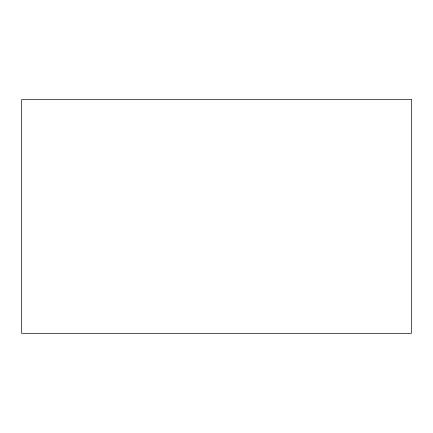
<?xml version="1.0" encoding="UTF-8"?>
<svg xmlns="http://www.w3.org/2000/svg" width="433" height="433" viewBox="0 0 433 433"><rect width="100%" height="100%" fill="white"/><g stroke="black" fill="none" stroke-linecap="round" stroke-linejoin="round"><path stroke-width="0.65" d="M411.35 99.59L21.65 99.59L21.65 333.41L411.35 333.41L411.35 99.59"/></g></svg>
